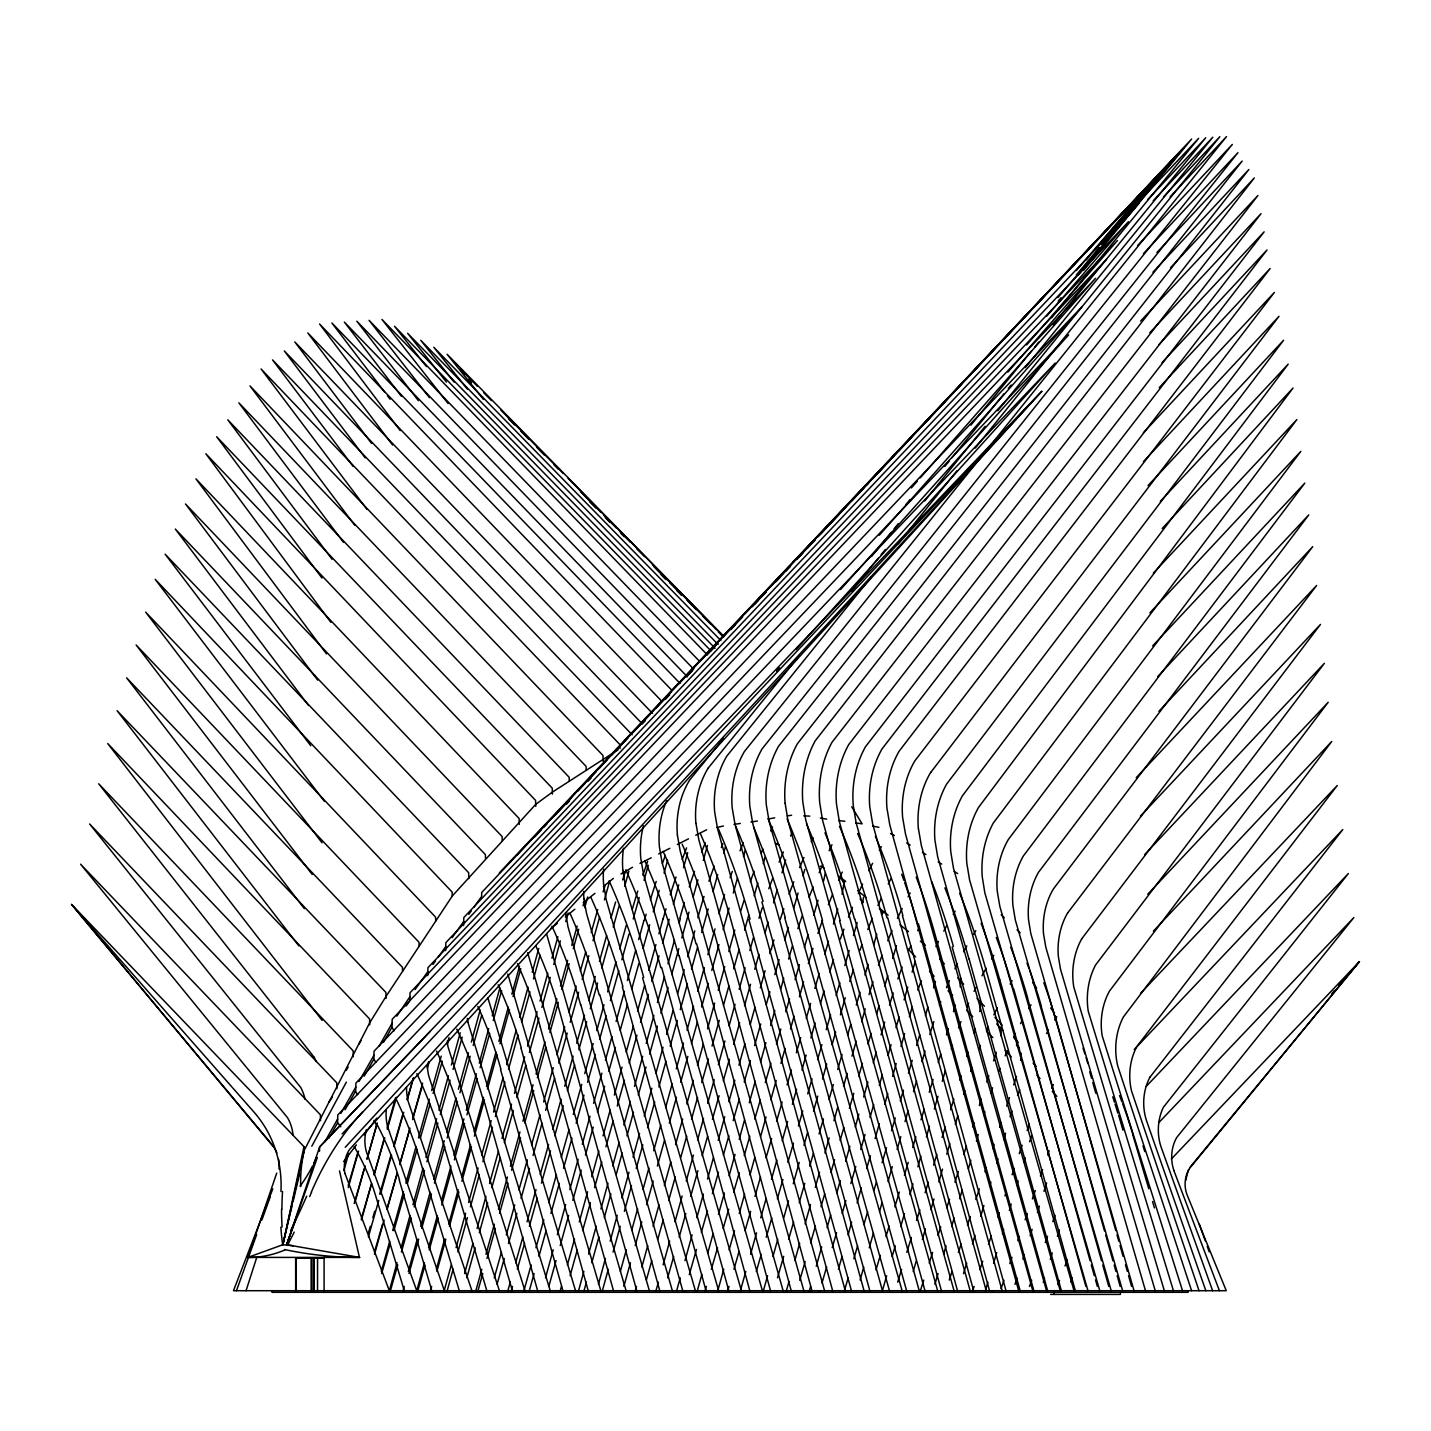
<?xml version="1.0" encoding="UTF-8"?>
<svg xmlns="http://www.w3.org/2000/svg" width="1431" height="1431" viewBox="0 0 1431 1431"><rect width="100%" height="100%" fill="white"/><g stroke="black" fill="none" stroke-linecap="round" stroke-linejoin="round"><path stroke-width="1.5" d="M319.507 1151.311L319.632 1146.929L1041.804 391.307L349.45 1149.594A27.547 21.966 89.9 0 0 344.96 1160.863M329.023 1137.967L337.555 1122.941L337.77 1115.017L1055.237 363.045L796.047 649.638M383.436 1042.305L391.969 1027.208L392.183 1019.283L1095.556 278.329L920.222 477.882M427.726 975.62L427.941 967.696L1117.486 240.497L1026.617 344.943M445.649 950.542L445.864 942.618L1128.451 221.68L1046.616 316.251M463.59 925.463L463.805 917.539L1139.398 202.862L1057.867 297.612M844.433 880.584L842.072 894.107M882.033 914.373L882.462 911.1M863.555 897.291L862.338 904.106M276.738 1173.062L247.867 1257.402L282.855 1244.72L303.98 1146.678L71.55 904.428L274.072 1147.537A29.335 23.397 -90 0 1 276.863 1153.064M823.612 880.959L825.311 872.999M293.105 1245.739L282.855 1244.72L304.088 1150.649L369.663 1022.861L386.03 996.423L452.268 896.021L535.695 804.365L552.366 792.13L618.138 749.755M282.855 1244.72L291.996 1206.1M293.015 1201.807L299.616 1173.921M598.426 1284.251L605.474 1258.404M610.178 1241.16L617.226 1215.295M621.913 1198.069L628.96 1172.204M633.074 1157.124L639.55 1133.424M644.236 1116.18L651.874 1088.186M655.988 1073.089L663.036 1047.242M666.56 1034.309L673.035 1010.608M677.722 993.364L684.197 969.663M687.721 956.749L694.768 930.883M403.059 1290.708L404.24 1286.433M408.354 1271.426L417.19 1239.282M420.714 1226.421L430.141 1192.13M433.665 1179.269L444.254 1140.704M446.615 1132.136L456.042 1097.845M458.385 1089.259L468.402 1052.84M471.336 1042.126L480.172 1009.964M424.435 1262.786L416.761 1290.708L366.318 1151.49A33.11 26.33 -90 0 1 366.354 1129.757M428.567 1247.76L437.403 1215.545M441.535 1200.502L450.962 1166.14M453.913 1155.389L463.93 1118.881M466.291 1110.295L476.308 1073.769M479.26 1063.036L488.687 1028.674M492.228 1015.777L499.884 987.855M430.481 1290.708L431.661 1286.415M436.366 1269.225L444.63 1239.139M448.762 1224.095L458.188 1189.716M461.73 1176.819L470.566 1144.585M474.108 1131.688L483.553 1097.309M486.504 1086.558L495.931 1052.179M498.882 1041.428L508.309 1007.048M511.851 994.151L519.525 966.211M578.571 1290.708L583.866 1271.354M588.57 1254.146L596.226 1226.188M600.931 1208.98L607.996 1183.187M612.701 1165.979L619.176 1142.314M623.88 1125.106L630.356 1101.441M634.47 1086.397L642.698 1056.275M646.24 1043.378L653.878 1015.42M657.419 1002.505L664.467 976.711M668.009 963.796L674.466 940.131M679.188 922.941L680.351 918.63M397.031 1262.768L389.357 1290.708L344.978 1173.474M401.163 1247.725L410.017 1215.474M412.987 1204.723L423.021 1168.197M425.973 1157.446L436.598 1118.756M438.959 1110.152L448.422 1075.754M451.373 1065.004L460.227 1032.771M444.182 1290.708L451.32 1264.879M456.078 1247.671L465.594 1213.22M468.581 1202.469L478.097 1168.018M481.657 1155.103L491.173 1120.67M493.552 1112.066L503.068 1077.615M506.646 1064.7L516.162 1030.266M519.739 1017.352L528.057 987.211M532.225 972.15L538.771 948.467M545.515 1277.794L553.225 1249.782M557.375 1234.72L565.674 1204.562M569.842 1189.483L578.142 1159.325M582.292 1144.245L590.019 1116.234M593.579 1103.319L601.879 1073.161M605.438 1060.228L611.967 1036.545M616.117 1021.466L624.435 991.307M627.386 980.539L635.704 950.381M638.673 939.612L644.004 920.222M560.254 1290.708L561.453 1286.415M567.391 1264.915L574.529 1239.121M579.269 1221.913L587.586 1191.808M591.754 1176.765L598.874 1150.971M603.041 1135.91L610.178 1110.116M614.328 1095.073L622.056 1067.115M626.206 1052.071L633.343 1026.26M637.51 1011.216L644.63 985.422M648.798 970.361L655.917 944.567M658.886 933.817L663.054 918.774M620.374 1271.336L626.331 1249.8M631.679 1230.41L637.636 1208.873M642.984 1189.483L648.941 1167.946M653.699 1150.721L660.836 1124.873M665.594 1107.648L672.141 1083.947M676.308 1068.868L683.446 1043.02M687.023 1030.105L693.57 1006.404M697.738 991.325L704.285 967.642M707.844 954.71L714.999 928.862M635.328 1290.708L636.509 1286.415M641.839 1267.097L647.742 1245.632M653.073 1226.313L658.993 1204.848M664.324 1185.53L670.835 1161.918M675.575 1144.746L682.676 1118.988M686.826 1103.963L693.337 1080.351M697.469 1065.326L703.39 1043.861M707.54 1028.835L714.641 1003.077M718.201 990.198L724.712 966.587M728.844 951.561L734.765 930.096M655.988 1290.708L658.367 1282.104M663.125 1264.879L669.654 1241.196M675.003 1221.824L682.14 1195.976M686.29 1180.915L693.427 1155.067M697.577 1140.006L703.533 1118.47M707.683 1103.39L714.212 1079.707M718.38 1064.646L724.909 1040.963M729.077 1025.884L735.015 1004.347M739.165 989.286L745.104 967.75M749.862 950.524L753.422 937.609M676.666 1290.708L680.226 1277.829M684.984 1260.657L692.103 1234.881M696.843 1217.692L703.372 1194.062M707.522 1179.037L713.461 1157.554M718.201 1140.382L724.73 1116.752M728.88 1101.709L734.819 1080.244M738.968 1065.201L744.907 1043.736M750.238 1024.399L754.996 1007.209M760.326 987.891L765.084 970.701M769.824 953.529L771.005 949.236M696.915 1292.318L701.87 1274.359M707.755 1253.109L713.085 1233.772M718.434 1214.454L724.372 1192.989M729.112 1175.817L735.051 1154.352M739.201 1139.309L744.549 1119.99M749.289 1102.818L755.228 1081.353M760.577 1062.017L765.907 1042.698M770.665 1025.526L774.815 1010.501M780.754 989.036L783.723 978.303M381.344 1271.354L389.733 1241.214M392.72 1230.463L403.506 1191.719M405.885 1183.115L416.063 1146.517M418.46 1137.913L429.246 1099.169M431.643 1090.565L441.213 1056.132M436.902 1271.39L445.828 1239.192M449.406 1226.313L458.922 1191.969M461.891 1181.237L471.407 1146.893M474.377 1136.142L484.483 1099.652M487.47 1088.919L496.986 1054.575M499.956 1043.843L509.472 1009.499M513.031 996.62L520.777 968.698M447.205 1290.708L453.144 1269.208M457.92 1252L467.436 1217.602M470.405 1206.852L479.331 1174.601M482.909 1161.686L492.425 1127.288M495.412 1116.538L504.928 1082.122M508.506 1069.225L518.022 1034.81M521.6 1021.913L529.935 991.808M533.495 978.911L540.042 955.246M464.574 1273.554L472.91 1243.521M477.06 1228.514L485.968 1196.334M489.545 1183.455L498.453 1151.275M502.013 1138.414L511.529 1104.088M514.498 1093.356L524.605 1056.883M527.574 1046.168L537.09 1011.842M540.059 1001.11L547.787 973.223M551.937 958.215L557.875 936.768M466.792 1277.847L475.146 1247.796M479.313 1232.771L487.649 1202.72M491.835 1187.694L500.17 1157.661M504.338 1142.636L513.282 1110.438M516.859 1097.559L525.803 1065.362M529.363 1052.483L538.915 1018.157M541.884 1007.424L550.237 977.373M553.797 964.494L560.362 940.883M565.728 921.564L568.107 912.978M475.861 1290.708L481.818 1269.261M485.985 1254.254L494.321 1224.203M498.507 1209.195L507.433 1177.015M510.42 1166.283L519.954 1131.957M522.941 1121.242L533.065 1084.77M536.053 1074.037L544.978 1041.857M548.556 1028.978L556.909 998.945M560.469 986.084L567.624 960.326M571.792 945.319L577.158 926M507.898 1290.708L510.295 1282.104M515.679 1262.732L522.87 1236.921M527.055 1221.841L536.017 1189.572M540.22 1174.493L548.592 1144.371M552.777 1129.309L561.149 1099.169M564.744 1086.254L573.115 1056.132M576.711 1043.217L584.492 1015.241M588.678 1000.18L595.26 976.497M599.446 961.435L606.619 935.606M570.11 1275.683L577.283 1249.925M582.65 1230.588L590.413 1202.684M594.581 1187.658L601.753 1161.883M605.921 1146.857L613.094 1121.099M617.262 1106.056L624.435 1080.298M629.193 1063.126L636.956 1035.203M640.533 1022.324L648.297 994.402M651.874 981.523L659.047 955.765M662.625 942.886L669.189 919.257M673.375 904.231L678.741 884.913M683.517 867.723L687.685 852.697M584.027 1290.708L586.406 1282.104M591.772 1262.75L598.927 1236.939M604.293 1217.584L610.858 1193.919M616.224 1174.547L622.181 1153.046M626.957 1135.838L633.504 1112.173M638.28 1094.965L646.043 1066.989M649.62 1054.092L657.366 1026.116M660.943 1013.22L668.098 987.408M671.676 974.493L678.831 948.681M681.818 937.931L688.973 912.119M693.141 897.058L697.917 879.85M703.283 860.478L707.451 845.435M602.379 1290.708L608.318 1269.261M613.076 1252.107L620.213 1226.367M624.381 1211.342L631.5 1185.601M636.258 1168.447L642.805 1144.836M647.563 1127.682L654.7 1101.942M658.85 1086.916L665.987 1061.176M670.155 1046.168L677.292 1020.428M680.262 1009.696L687.399 983.956M691.549 968.948L697.505 947.483M701.655 932.475L708.202 908.882M712.96 891.71L717.718 874.556M723.657 853.109L725.445 846.669M623.862 1286.415L630.445 1262.768M635.239 1245.578L641.804 1221.931M646.597 1204.741L653.18 1181.094M657.366 1166.05L664.539 1140.257M669.314 1123.049L676.487 1097.255M680.673 1082.212L687.864 1056.418M691.441 1043.521L697.416 1022.02M701.619 1006.977L708.184 983.33M711.779 970.433L718.952 944.639M723.138 929.595L729.112 908.095M733.298 893.051L737.484 878.008M743.476 856.507L745.265 850.068M717.807 1290.708L723.764 1269.261M729.13 1249.961L734.479 1230.66M739.255 1213.488L744.603 1194.187M749.969 1174.887L754.745 1157.715M760.702 1136.268L766.05 1116.967M770.826 1099.795L776.174 1080.494M780.95 1063.34L785.118 1048.315M790.484 1029.014L794.062 1016.135M799.41 996.835L803.578 981.827M354.942 1202.469L365.155 1165.889M366.962 1159.432L377.176 1122.852M361.453 1219.981L371.613 1183.544M374.01 1174.976L384.17 1138.521M387.157 1127.807L395.528 1097.81M417.852 1290.708L425.043 1264.986M429.228 1249.978L438.208 1217.817M441.785 1204.956L451.373 1170.647M454.36 1159.915L464.538 1123.478M466.935 1114.892L477.113 1078.437M480.1 1067.723L489.688 1033.415M493.266 1020.553L501.655 990.538M477.99 1290.708L482.784 1273.501M486.987 1258.439L495.376 1228.317M499.58 1213.255L507.969 1183.133M511.565 1170.218L520.544 1137.949M524.748 1122.888L533.745 1090.619M537.341 1077.704L545.73 1047.581M549.915 1032.52L558.305 1002.398M561.918 989.483L569.109 963.671M573.294 948.61L578.696 929.238M584.689 907.719L587.676 896.969M497.076 1284.269L504.267 1258.511M508.47 1243.485L516.859 1213.416M521.063 1198.391L529.452 1168.322M533.048 1155.443L542.045 1123.228M545.64 1110.349L554.638 1078.151M558.841 1063.108L567.231 1033.057M570.236 1022.306L578.625 992.255M582.22 979.376L588.821 955.747M593.024 940.722L599.607 917.11M604.419 899.92L609.212 882.748M529.309 1290.708L534.121 1273.536M538.932 1256.346L546.141 1230.553M550.935 1213.363L559.342 1183.294M563.546 1168.251L571.953 1138.164M576.156 1123.12L583.973 1095.198M587.569 1082.301L595.385 1054.379M599.589 1039.335L606.189 1015.688M610.393 1000.663L618.818 970.576M621.805 959.825L629.014 934.049M633.217 919.006L639.228 897.523M644.039 880.333L648.243 865.29M548.824 1286.415L556.033 1260.568M560.236 1245.507L568.626 1215.366M572.829 1200.305L581.236 1170.164M585.44 1155.085L593.239 1127.109M597.442 1112.03L604.633 1086.201M608.837 1071.121L615.437 1047.438M620.249 1030.231L627.44 1004.383M631.643 989.322L638.852 963.492M643.056 948.413L649.656 924.73M653.251 911.815L659.244 890.297M664.056 873.071L667.651 860.156M740.417 1290.708L745.801 1271.426M750.577 1254.289L756.552 1232.86M760.737 1217.87L766.104 1198.588M771.488 1179.305L776.854 1160.022M782.238 1140.74L787.622 1121.457M792.398 1104.321L796.584 1089.313M801.95 1070.03L806.136 1055.041M810.912 1037.904L815.098 1022.897M820.482 1003.614L824.059 990.753M763.421 1290.708L767.588 1275.754M772.973 1256.507L777.749 1239.389M783.705 1218.014L788.481 1200.895M793.257 1183.795L799.231 1162.401M804.007 1145.301L807.585 1132.458M813.559 1111.082L817.745 1096.11M822.521 1079.01L826.689 1064.038M832.073 1044.791L835.65 1031.948M840.426 1014.847L845.202 997.747M785.959 1292.318L789.018 1281.407M794.867 1260.478L799.679 1243.289M805.081 1223.916L810.501 1204.562M815.312 1187.354L819.516 1172.311M824.936 1152.957L829.139 1137.895M833.951 1120.688L837.564 1107.791M843.575 1086.272L847.188 1073.375M852 1056.167L856.203 1041.106M861.623 1021.752L865.218 1008.855M343.851 1170.558L348.699 1153.404M374.511 1254.343L384.134 1220.088M387.139 1209.392L397.353 1173.009M399.768 1164.44L409.981 1128.075M412.987 1117.361L422.61 1083.124M427.422 1066.006L428.62 1061.73M408.998 1273.501L418.693 1239.085M421.716 1228.335L431.411 1193.901M434.434 1183.151L444.737 1146.571M447.152 1137.967L457.455 1101.387M459.888 1092.783L470.173 1056.221M473.214 1045.453L481.692 1015.33M494.25 1277.847L501.476 1252.107M506.288 1234.935L514.713 1204.92M518.934 1189.894L527.359 1159.861M531.581 1144.854L540.006 1114.821M543.619 1101.942L553.26 1067.633M556.874 1054.754L564.708 1026.868M568.912 1011.86L576.138 986.12M580.36 971.094L585.78 951.794M591.2 932.493L597.729 909.561M511.296 1290.708L512.495 1286.415M517.324 1269.19L524.569 1243.378M529.381 1226.17L537.233 1198.194M541.455 1183.133L550.506 1150.846M554.727 1135.785L563.17 1105.662M567.391 1090.601L574.618 1064.771M578.84 1049.71L586.692 1021.752M590.305 1008.837L597.55 983.008M601.771 967.946L608.998 942.135M613.219 927.073L619.247 905.555M624.685 886.183L628.907 871.121M523.925 1290.708L531.151 1264.915M535.963 1247.725L543.798 1219.784M548.61 1202.577L556.444 1174.636M561.256 1157.446L569.091 1129.488M573.294 1114.445L581.737 1084.358M584.742 1073.608L593.167 1043.503M596.781 1030.606L604.007 1004.812M607.62 991.916L616.045 961.811M619.659 948.914L626.295 925.267M646.365 1279.994L651.785 1260.675M657.813 1239.21L663.233 1219.892M668.653 1200.573L675.271 1176.962M680.691 1157.661L686.719 1136.196M691.549 1119.024L697.577 1097.559M701.78 1082.534L708.417 1058.94M712.03 1046.061L719.256 1020.303M723.478 1005.278L728.898 985.959M733.709 968.787L739.129 949.486M744.567 930.168L748.771 915.142M754.191 895.824L757.822 882.945M763.242 863.626L765.048 857.187M808.962 1292.318L810.608 1286.433M816.278 1266.238L821.68 1246.956M827.082 1227.691L830.678 1214.83M836.67 1193.418L840.265 1180.575M845.667 1161.292L849.871 1146.303M855.273 1127.02L858.868 1114.177M863.68 1097.04L867.884 1082.051M873.268 1062.768L876.273 1052.071M881.067 1034.935L884.68 1022.092M831.966 1292.318L832.431 1290.708M838.441 1269.279L842.054 1256.436M848.064 1235.007L851.678 1222.146M857.08 1202.863L861.301 1187.855M866.703 1168.572L870.316 1155.711M875.128 1138.575L879.35 1123.568M884.752 1104.285L887.775 1093.57M892.586 1076.416L896.182 1063.573M900.993 1046.419L904.607 1033.558M348.252 1187.676L358.555 1151.168M368.375 1236.956L378.75 1200.412M380.574 1193.955L391.557 1155.264M393.99 1146.66L403.739 1112.263M407.406 1099.348L413.505 1077.847M390.448 1290.708L397.746 1264.932M401.396 1252.036L411.108 1217.656M414.149 1206.923L424.488 1170.397M426.921 1161.793L437.868 1123.12M440.301 1114.534L450.032 1080.155M453.072 1069.404L462.195 1037.189M667.651 1277.865L673.697 1256.436M679.153 1237.135L685.807 1213.577M690.636 1196.423L697.899 1170.719M702.138 1155.711L707.576 1136.429M712.423 1119.275L719.077 1095.717M723.317 1080.709L729.363 1059.28M733.602 1044.272L739.648 1022.843M744.496 1005.707L750.542 984.278M754.763 969.27L759.002 954.28M765.048 932.851L768.089 922.136M773.527 902.854L777.158 889.993M781.988 872.838L785.619 859.995M860.12 1280.012L863.752 1267.168M869.225 1247.904L873.465 1232.932M879.528 1211.52L881.961 1202.97M888.025 1181.559L892.282 1166.587M897.13 1149.451L900.779 1136.625M905.018 1121.636L908.059 1110.939M913.515 1091.674L916.555 1080.977M922.011 1061.713L925.052 1050.998M684.251 1292.318L684.698 1290.708M689.277 1274.681L696.45 1249.496M701.351 1232.306L707.469 1210.841M712.37 1193.651L718.487 1172.186M723.388 1155.014L728.898 1135.677M733.191 1120.652L739.308 1099.169M744.209 1081.997L750.327 1060.532M754.602 1045.489L760.72 1024.024M766.229 1004.687L769.914 991.808M774.815 974.636L779.09 959.611M784.599 940.274L788.266 927.395M793.776 908.059L798.069 893.033M802.97 875.861L804.794 869.422M381.648 1273.554L390.216 1243.539M393.901 1230.66L404.311 1194.205M407.37 1183.473L417.19 1149.165M420.249 1138.432L430.051 1104.124M433.11 1093.391L442.304 1061.23M447.205 1044.058L449.048 1037.636M882.408 1290.708L886.683 1275.754M892.175 1256.525L895.234 1245.846M900.725 1226.617L904.392 1213.792M909.901 1194.563L912.942 1183.884M917.843 1166.784L920.884 1156.105M926.394 1136.876L929.452 1126.179M934.336 1109.097L938.003 1096.271M942.278 1081.317L945.336 1070.621M913.228 1271.515L916.269 1260.854M922.369 1239.514L925.428 1228.853M930.919 1209.66L933.96 1198.999M938.843 1181.934L942.51 1169.127M946.785 1154.209L949.826 1143.53M955.318 1124.337L957.768 1115.804M354.208 1203.471L364.082 1169.199M367.159 1158.484L377.033 1124.194M374.421 1252.214L382.435 1224.399M387.354 1207.281L397.21 1173.062M399.66 1164.494L409.516 1130.275M412.593 1119.579L422.449 1085.342M427.368 1068.242L429.211 1061.82M727.753 1290.708L729.005 1286.433M733.942 1269.279L738.879 1252.125M745.068 1230.696L750.631 1211.395M754.96 1196.388L760.505 1177.087M766.068 1157.804L771.631 1138.504M776.586 1121.349L782.149 1102.049M787.086 1084.913L791.415 1069.905M796.351 1052.751L800.68 1037.743M806.243 1018.443L810.572 1003.435M814.883 988.427L819.212 973.42M824.775 954.137L828.477 941.276M833.432 924.122L837.761 909.114M777.48 1277.829L783.687 1256.346M788.642 1239.174L793.615 1221.985M799.196 1202.666L804.777 1183.33M809.749 1166.158L813.47 1153.279M819.069 1133.942L823.415 1118.917M828.996 1099.58L833.343 1084.555M837.69 1069.512L842.036 1054.486M847.617 1035.15L850.712 1024.417M856.31 1005.081L860.031 992.202M864.986 975.012L868.098 964.279M873.679 944.961L876.792 934.21M799.75 1280.316L805.152 1261.587M810.572 1242.859L815.42 1226.027M820.983 1206.762L824.703 1193.919M830.874 1172.508L834.595 1159.665M840.158 1140.4L843.861 1127.556M849.424 1108.292L853.752 1093.32M858.689 1076.201L862.41 1063.358M867.973 1044.093L871.068 1033.379M876.631 1014.114L879.099 1005.564M884.662 986.299L887.757 975.584M892.694 958.466L896.396 945.623M348.198 1185.566L357.553 1153.368M361.292 1218.962L371.184 1184.796M374.278 1174.136L384.778 1137.824M387.264 1129.292L396.53 1097.273M368.465 1232.753L370.343 1226.313M372.829 1217.727L374.689 1211.288M379.68 1194.116L390.878 1155.461M393.99 1144.728L402.701 1114.677M407.048 1099.652L413.273 1078.187M705.161 1290.708L706.395 1286.433M711.35 1269.261L717.557 1247.814M723.138 1228.496L728.719 1209.195M733.692 1192.023L739.272 1172.722M744.227 1155.568L749.808 1136.25M754.763 1119.096L760.344 1099.777M765.317 1082.623L770.898 1063.305M776.478 1044.004L780.825 1028.996M785.78 1011.824L789.501 998.945M795.081 979.645L799.428 964.619M804.383 947.465L808.104 934.586M813.684 915.285L818.031 900.26M756.319 1271.461L761.274 1254.343M766.229 1237.225L771.792 1217.978M777.355 1198.731L782.936 1179.466M787.891 1162.348L793.454 1143.101M798.409 1125.982L802.737 1111.011M807.692 1093.892L812.021 1078.92M817.584 1059.656L821.913 1044.684M826.259 1029.712L830.588 1014.74M836.151 995.475L839.872 982.65M844.809 965.531L849.155 950.56M853.484 935.57L857.187 922.745M819.283 1292.318L819.748 1290.708M822.002 1282.963L826.671 1266.864M832.234 1247.635L836.58 1232.699M842.144 1213.47L845.864 1200.663M850.819 1183.58L855.774 1166.498M860.729 1149.415L865.057 1134.461M870.012 1117.378L873.733 1104.553M879.296 1085.342L882.39 1074.663M887.971 1055.434L891.066 1044.755M896.021 1027.673L899.115 1016.994M904.07 999.911L907.773 987.104M912.119 972.15L915.214 961.471M934.926 1284.305L938.02 1273.608M943.601 1254.361L946.07 1245.811M951.651 1226.564L954.137 1217.996M959.7 1198.749L962.187 1190.198M968.376 1168.823L970.862 1160.255M976.425 1141.008L978.285 1134.604M844.415 1290.708L848.172 1277.919M853.824 1258.725L857.598 1245.918M863.877 1224.596L867.651 1211.789M873.93 1190.467L876.434 1181.934M882.086 1162.723L886.487 1147.787M891.513 1130.723L895.269 1117.933M900.296 1100.868L903.444 1090.207M908.452 1073.143L912.227 1060.335M916.627 1045.399L919.757 1034.738M925.41 1015.545L927.932 1007.013M933.584 987.801L935.463 981.416M963.51 1273.679L966.694 1263.036M972.436 1243.879L974.976 1235.364M980.718 1216.207L983.902 1205.564M989.644 1186.406L990.914 1182.149M996.638 1162.992L997.926 1158.734M1003.65 1139.577L1005.564 1133.191M985.387 1290.708L987.909 1282.265M993.579 1263.251L996.727 1252.68M1002.415 1233.665L1003.668 1229.444M1009.338 1210.429L1011.234 1204.097M1016.904 1185.065L1018.157 1180.843M1023.845 1161.829L1025.097 1157.607M875.969 1269.887L880.351 1255.309M885.968 1236.563L889.134 1226.027M894.858 1206.923L899.33 1192.059M904.428 1175.066L908.238 1162.33M912.71 1147.465L915.894 1136.84M920.992 1119.865L924.176 1109.24M929.274 1092.264L933.084 1079.511M938.181 1062.535L940.739 1054.039M946.463 1034.917L948.377 1028.549M953.475 1011.574L955.389 1005.188M897.666 1282.194L901.584 1269.422M906.807 1252.393L911.386 1237.493M916.609 1220.464L919.865 1209.821M925.106 1192.792L928.361 1182.149M933.584 1165.102L936.858 1154.459M942.081 1137.43L945.354 1126.787M950.578 1109.758L953.851 1099.115M959.718 1079.958L961.024 1075.701M966.909 1056.543L968.215 1052.286M974.1 1033.11L975.405 1028.853M1043.235 1282.319L1044.523 1278.116M1050.318 1259.226L1052.25 1252.93M1057.42 1236.134L1059.351 1229.819M1014.99 1284.376L1016.958 1278.026M1022.897 1258.994L1024.22 1254.772M1030.141 1235.74L1032.127 1229.408M1037.403 1212.486L1039.371 1206.136M1043.986 1191.343L1046.633 1182.882M603.113 891.871L604.973 886.004M920.383 1290.708L923.764 1280.083M929.202 1263.054L932.583 1252.411M938.003 1235.382L940.722 1226.868M946.803 1207.71L949.522 1199.196M954.942 1182.167L958.323 1171.524M963.761 1154.513L966.462 1145.998M972.561 1126.841L973.921 1122.584M979.341 1105.555L981.362 1099.169M986.8 1082.14L988.821 1075.754M993.561 1060.854L996.28 1052.34M1070.978 1282.283L1072.32 1278.062M246.06 1290.708L256.739 1257.402M949.236 1280.101L952.026 1271.622M958.341 1252.519L961.149 1244.04M967.445 1224.936L970.254 1216.457M975.853 1199.482L979.359 1188.875M984.957 1171.9L986.353 1167.66M992.667 1148.556L994.062 1144.317M999.661 1127.342L1001.074 1123.102M1006.673 1106.127L1009.481 1097.631M1013.685 1084.913L1016.475 1076.416M972.704 1290.708L974.135 1286.505M979.859 1269.637L982.739 1261.194M988.463 1244.326L991.325 1235.901M997.765 1216.922L999.196 1212.701M1004.938 1195.851L1006.369 1191.629M1012.093 1174.762L1014.239 1168.429M1019.248 1153.672L1022.128 1145.247M1027.136 1130.49L1029.283 1124.158M1001.056 1288.633L1003.972 1280.28M1009.803 1263.591L1011.985 1257.33M1017.817 1240.623L1019.283 1236.456M1025.115 1219.767L1027.297 1213.506M1032.395 1198.892L1035.311 1190.538M1040.409 1175.942L1042.609 1169.682M1047.707 1155.067L1049.156 1150.9M317.324 1157.536L286.647 1244.72L359.467 1257.402L339.505 1170.934M236.455 1290.708L256.65 1234.577M261.873 1220.017L270.101 1197.139M1029.461 1286.523L1031.715 1280.244M1045.274 1242.573L1047.528 1236.295M1052.805 1221.627L1055.058 1215.348M295.788 1219.641L286.647 1244.72L319.632 1146.929L430.427 1031.179M1057.956 1284.537L1059.512 1280.405M1065.004 1265.988L1067.347 1259.799M272.82 1188.821L233.468 1290.708L1226.26 1290.708L1187.408 1195.654A24.56 19.712 90 0 1 1185.244 1181.094L1185.673 1178.142A24.56 19.694 -89.9 0 1 1190.198 1167.642L1359.45 961.596L1171.345 1159.003M309.668 1196.584L311.564 1192.166M311.797 1146.213L346.338 1082.14M324.855 1141.795L337.662 1118.97M379.269 1045.882L392.076 1023.237M340.864 1113.354L355.8 1087.059M345.014 1109.794L355.693 1091.03L355.908 1083.106L1068.671 334.836L840.552 589.536M359.002 1081.46L373.938 1055.327M364.225 1076.094L373.831 1059.28L374.046 1051.195L1082.122 306.574L879.26 535.266M396.834 1016.171L409.91 996.727M406.225 1005.993L409.785 1000.698L410.017 992.774L1106.521 259.333L1007.943 372.042M415.026 989.572L427.833 971.649M432.949 964.494L435.507 960.899M438.083 957.321L445.757 946.571M452.16 937.609L463.698 921.492M468.813 914.337L471.371 910.742M473.929 907.165L481.621 896.414L481.728 892.461L1150.363 184.027L1076.309 270.566M1190.145 1167.088L1359.45 961.596L1339.04 985.279M1081.639 938.933L1320.491 624.399L1140.4 816.171M364.046 1134.837L376.818 1118.094M1067.58 913.05L1316.627 585.476L1136.25 777.641M343.601 1161.614L356.391 1144.889M930.74 772.454L1278.992 316.323L1143.387 461.658M1150.059 1077.06L1342.797 829.533L1134.228 1049.531M871.425 576.8L726.859 756.033A78.705 62.57 -90 0 0 714.659 811.86L717.468 828.406L845.274 1290.708M898.096 543.744L902.299 538.521M905.108 535.051L957.035 470.674M975.28 448.046L1226.528 136.589L1170.093 196.923M708.238 768.036L799.589 655.309M851.606 591.128L878.312 558.179M881.12 554.709L885.342 549.504M924.694 500.939L985.136 426.349M997.783 410.751L1219.856 136.696L1163.403 196.977M723.478 738.45L689.635 780.038A76.398 60.782 -90 0 0 677.4 834.989M871.533 556.534L891.28 532.278M894.107 528.808L898.328 523.621M944.871 466.434L949.093 461.247M951.919 457.777L1004.097 393.668M1008.318 388.463L1011.145 385.011M1025.24 367.678L1212.79 137.233L1153.153 200.823M905.841 504.714L910.08 499.526M970.898 425.096L1031.733 350.667M1034.559 347.214L1038.799 342.009M1052.948 324.712L1205.725 137.787L1147.644 199.642M1051.481 317.682L1198.641 138.324L1137.538 203.327M1058.207 301.172L1061.033 297.72M1083.75 270.119L1191.612 139.04L940.596 406.332M1078.133 275.092L1183.652 147.983L987.64 356.391M345.229 1147.304L1041.804 391.307L342.098 1133.996M1076.309 274.967L1099.241 247.581M1102.103 244.164L1175.173 156.891L891.728 457.831M1100.761 244.236L1166.945 165.835L792.935 562.365M1086.29 259.852L1089.188 256.453M1094.983 249.638L1158.734 174.761L499.294 872.964M1331.76 993.74L1334.676 990.359M911.368 487.953L917.271 481.245M776.568 671.157L779.573 667.848M1159.235 387.658L1270.138 268.509L899.223 751.06A81.907 65.289 -90 0 0 886.952 808.121L889.814 824.989L1018.657 1290.708M1156.91 252.536L1242.162 161.095L778.625 746.141A86.075 68.616 -90 0 0 766.3 804.777L769.234 822.056L902.085 1290.708M1152.939 272.23L1248.869 169.52L797.425 743.673A88.99 70.924 89.9 0 0 785.1 803.363M1170.522 267.776L1254.325 177.945L815.08 741.025A92.121 73.392 -90 0 0 802.791 801.843L805.671 819.748L937.627 1290.708M1149.826 332.779L1261.033 213.666L848.744 744.531A88.275 70.316 -90 0 0 836.473 803.954L839.335 821.483L970.146 1290.708M1159.074 344.442L1264.128 231.84L865.505 746.714A86.021 68.509 -90 0 0 853.252 805.331L856.096 822.61L986.245 1290.708M1162.008 362.651L1266.99 249.996L882.051 748.896A83.892 66.881 90 0 0 869.762 806.726L872.642 823.791L1002.129 1290.708M1143.315 432.842L1274.377 292.425L914.91 760.773A80.637 64.306 90 0 0 902.621 817.351L905.501 834.076L1032.771 1290.708M1148.038 485.61L1283.607 340.238L946.589 784.134A83.07 66.291 90 0 0 934.926 840.212L937.663 856.758L1060.264 1290.708M1160.308 501.369L1288.204 364.136L962.419 795.797A82.426 65.754 -90 0 0 950.756 851.731L953.475 868.241L1074.001 1290.708M1162.151 528.576L1293.034 388.051L978.5 807.46A82.157 65.576 90 0 0 966.819 863.287L969.556 879.761L1087.971 1290.708M1137.591 245.542L1232.324 144.424L744.478 751.418A80.583 64.162 -90 0 0 732.207 807.996L735.087 824.721L864.038 1290.708M1143.405 253.698L1237.958 152.67L762.115 748.86A83.213 66.255 -90 0 0 749.844 806.422L752.724 823.433L882.444 1290.708M1140.579 321.099L1257.938 195.51L831.966 742.331A90.654 72.23 -90 0 0 819.695 802.63L822.575 820.374L954.03 1290.708M1153.35 573.098L1296.862 419.587L993.311 823.022A80.637 64.323 -90 0 0 982.274 876.935L984.832 892.819L1099.777 1290.708M1149.934 612.808L1300.833 451.355L1008.336 839.514A74.609 59.601 -90 0 0 997.246 891.209L999.858 906.467L1111.207 1290.708M1152.653 645.936L1304.804 483.123L1023.344 855.988A72.105 57.58 -90 0 0 1012.898 905.429L1015.33 920.026L1122.637 1290.708M1157.715 676.559L1308.775 514.892L1038.369 872.481A69.743 55.72 -90 0 0 1028.531 919.704L1030.821 933.62L1134.05 1290.708M1158.895 711.332L1312.728 546.66L1053.395 888.955A64.037 51.194 90 0 0 1043.539 934.049L1045.864 947.376L1145.48 1290.708M642.125 724.122L645.184 720.866M665.075 699.687L669.672 694.786M686.504 676.863L692.622 670.352M707.934 654.056L714.051 647.528M730.901 629.604L735.48 624.721M752.33 606.78L758.448 600.269M763.045 595.385L766.104 592.112M775.28 582.345L779.877 577.444M785.995 570.933L790.592 566.05M796.709 559.521L802.827 553.01M807.424 548.109L815.08 539.97M818.138 536.714L824.256 530.185M830.391 523.674L845.685 507.379M851.821 500.85L868.653 482.927M873.25 478.043L890.082 460.102M896.2 453.591L911.511 437.296M917.629 430.767L935.999 411.216M1144.585 854.665L1324.355 663.34L1095.574 964.995A62.105 49.691 -90 0 0 1088.258 1011.288L1173.438 1290.708M1147.751 894.232L1328.201 702.263L1109.472 991.093A58.188 46.561 90 0 0 1102.192 1035.811L1182.525 1290.708M1153.368 931.17L1331.742 741.491L1123.353 1017.03A58.707 47.026 -90 0 0 1117.683 1065.791L1191.594 1290.708M517.02 854.897L575.262 793.15M578.339 789.894L596.727 770.397M601.324 765.513L619.73 746.016M622.789 742.761L789.876 565.621M534.747 836.849L540.864 830.338M543.941 827.082L547 823.827M554.656 815.706L571.506 797.8M577.641 791.307L585.297 783.168M588.374 779.913L596.029 771.774M599.088 768.519L606.744 760.398M611.341 755.514L628.209 737.627M632.806 732.744L649.656 714.838M655.774 708.345L671.103 692.067M678.759 683.946L694.089 667.669M700.206 661.158L717.056 643.27M723.192 636.759L741.58 617.244M744.639 613.988L888.669 461.086M566.515 804.133L569.574 800.877M587.944 781.344L591.003 778.088M666.041 698.31L669.118 695.055M687.488 675.504L693.606 668.993M710.456 651.087L718.112 642.948M731.903 628.298L742.617 616.886M754.87 603.864L765.585 592.47M776.3 581.075L790.091 566.426M799.285 556.659L814.597 540.363M820.714 533.852L839.103 514.319M843.682 509.436L863.591 488.275M866.667 485.002L874.323 476.863M877.382 473.607L895.752 454.074M898.811 450.819L918.72 429.658M921.797 426.402L940.167 406.851M943.226 403.596L961.614 384.063M966.193 379.179L984.582 359.646M1140.525 993.364L1337.252 785.512L1136.733 1046.705A52.911 42.375 -90 0 0 1131.545 1090.994L1199.035 1290.708M1146.177 1086.433L1348.342 873.554L1163.349 1107.344A43.842 35.077 -90 0 0 1161.9 1149.254L1212.629 1290.708M1158.895 1122.53L1353.851 917.575L1176.729 1137.484A33.539 26.849 -90 0 0 1173.992 1170.683M603.327 886.558L613.344 878.401M565.352 916.877L574.868 909.222M550.631 928.683L557.41 923.263M583.24 902.621L594.974 893.355M621.018 873.947L632.52 867.258M639.997 863.465L651.194 857.777M658.654 854.003L669.869 848.315M677.328 844.523L688.526 838.834M695.752 835.221L706.61 829.801M717.11 827.422L723.424 826.009M768.197 819.033L774.708 817.834M787.372 815.885L791.593 815.241M733.978 824.399L740.31 823.433M750.971 821.949L757.357 821.054M359.682 1257.402L247.867 1257.402A379.859 181.504 89.7 0 0 284.805 1250.014M324.193 1258.117L295.627 1258.117L295.68 1290.708M1050.622 1294.411L1120.384 1294.411L1120.384 1292.318M803.721 815.849L809.785 816.135M838.781 820.571L844.827 821.287M855.631 822.897L862.124 823.845L851.713 806.762M820.357 818.031L826.707 819.158M872.57 826.027L878.831 827.333M820.303 866.131L824.077 868.009M775.53 843.27L779.269 845.166M890.493 833.504L894.393 835.561M954.173 871.461L957.715 873.572M922.44 852.447L925.946 854.557M906.664 842.948L910.17 845.059M938.217 861.963L941.723 864.074M838.852 876.237L845.685 881.442M857.634 890.672L866.113 897.487M879.671 908.417L888.132 915.232M900.01 924.784L908.488 931.617M920.348 941.169L925.446 945.247M1001.199 914.838L1004.365 917.843M1017.03 929.864L1020.178 932.869M661.14 574.725L665.826 579.483M676.809 590.556L681.496 595.296M508.381 418.621L514.641 424.971M520.902 431.321L528.737 439.245M536.571 447.188L544.406 455.112M553.797 464.628L558.484 469.386M580.414 491.602L600.77 512.226M603.9 515.393L616.421 528.093M619.551 531.259L630.516 542.367M636.777 548.717L644.612 556.641M652.447 564.565L716.645 629.622M719.775 632.788L722.905 635.954M589.626 501.709L595.904 508.059M605.331 517.593L610.035 522.351M621.018 533.459L624.166 536.643M653.985 566.801L666.542 579.501M669.672 582.667L682.229 595.368M686.952 600.126L696.36 609.66M702.639 616.01L710.491 623.934M718.326 631.876L723.049 636.634M477.435 386.352L460.245 368.912L464.467 374.081M483.678 392.702L491.495 400.626M500.868 410.142L563.385 473.589M568.071 478.348L722.78 635.364M723.925 636.652L447.098 354.262L483.428 399.356M652.518 713.371L294.804 341.937L371.595 443.449M720.884 640.533L433.79 347.268L467.347 389.089M718.076 644.451L420.714 340.274L454.128 382.113M939.702 959.092L944.371 963.85M715.071 648.225L407.62 333.28L446.472 382.113M710.778 650.694L394.527 326.286L426.456 366.569M707.522 655.022L381.952 319.435L448.028 403.47M699.884 661.659L369.073 320.311L429.479 397.693M692.98 668.42L356.82 321.188L418.407 400.662M687.363 676.756L344.352 322.082L401.413 396.262M679.94 683.267L331.867 322.959L384.671 392.13M671.622 690.064L319.56 323.996L400.197 430.588M661.963 701.458L307.808 332.958L392.577 445.023M641.732 723.281L284.286 350.917L365.227 457.902M632.18 734.801L272.534 359.897L353.189 466.524M839.961 877.883L844.594 882.712M860.049 898.847L863.126 902.085M907.898 948.86L915.625 956.928M929.524 971.452L934.157 976.3M948.038 990.807L952.67 995.654M966.569 1010.179L972.758 1016.636M986.639 1031.143L992.828 1037.6M1005.17 1050.515L1011.341 1056.954M976.979 998.355L984.51 1006.279M879.314 908.113L883.911 912.978M1037.01 1075.271L1040.069 1078.509M1052.322 1091.495L1056.919 1096.361M957.786 977.945L963.618 984.188M1013.81 1037.672L1018.174 1042.34M996.674 1023.88L1002.755 1030.409M1016.404 1045.095L1019.444 1048.368M1033.11 1063.054L1036.133 1066.31M994.885 1017.334L1002.165 1025.151M468.706 379.269L471.515 382.721M314.248 1057.366L98.685 783.777L353.153 1050.837L353.314 1056.793M322.154 1020.41L107.719 743.548L369.556 1018.908L369.717 1024.846M298.864 945.891L117.109 710.706L385.923 992.452L386.084 998.391M304.374 908.685L126.626 677.847L402.487 967.356L402.594 971.327M312.191 874.448L136.142 645.005L419.033 942.26L419.14 946.213M387.39 395.671L390.091 399.231M322.064 842.841L145.676 612.164L435.596 917.164L435.704 921.117M324.408 801.342L155.192 579.322L452.16 892.068L452.268 896.021M310.742 745.712L165.137 554.173L468.653 872.677L468.831 878.616M366.98 509.418L261.086 368.983L619.909 744.585L620.017 748.538M308.488 705.429L175.315 529.059L485.395 854.611L485.503 858.564M273.75 1146.625L71.55 904.428L253.859 1111.959A139.898 123.048 -30.3 0 1 280.941 1191.54M354.763 525.266L249.978 385.923L602.988 755.479L603.167 761.417M317.682 680.119L185.493 503.962L502.12 836.545L502.227 840.498M343.404 542.26L238.87 402.844L586.084 766.372L586.191 770.343M332.028 559.271L227.762 419.784L569.162 777.266L569.27 781.237M321.975 578.052L216.653 436.723L552.259 788.177L552.42 794.116M326.518 653.931L195.94 478.866L519.113 818.478L519.274 824.417M330.865 622.324L205.849 453.752L535.588 800.394L535.749 806.351M1050.676 1007.943L1054.522 1013.345M1032.771 982.632L1036.599 988.07M1173.939 1170.701L1219.409 1290.708M1199.393 1224.292L1205.296 1240.856M1207.245 1246.365L1209.213 1251.892M1205.832 1290.708L1146.589 1120.849A46.347 37.188 -90 0 1 1150.041 1077.042M444.397 1290.708L387.515 1126.412A42.286 33.664 90 0 1 386.227 1109.973M471.908 1290.708L408.121 1101.262A47.849 38.118 -90 0 1 406.511 1087.471M499.401 1290.708L428.799 1076.112A54.038 42.93 90 0 1 427.279 1065.934M524.962 1290.708L447.903 1046.437A54.897 43.628 90 0 1 447.313 1041.017M550.237 1290.708L467.883 1022.163M575.53 1290.708L487.846 997.675M459.297 1290.708L420.267 1161.042A368.769 293.534 90 0 0 396.298 1099.384M404.293 1290.708L376.049 1197.085A205.474 163.76 -89.9 0 0 354.208 1146.607M1164.333 1290.708L1073.769 986.961A62.356 49.852 -90 0 1 1081.657 938.951M1132.976 1135.373L1148.753 1188.732M1152.545 1201.539L1154.441 1207.943M1155.228 1290.708L1060.496 969.181L1058.332 956.373A62.857 50.282 90 0 1 1067.562 913.032M600.805 1290.708L507.79 973.992M443.682 1144.442L486.808 1290.708M399.285 1180.128L431.804 1290.708M1118.595 1115.178L1122.977 1130.168M626.08 1290.708L527.663 952.688M761.882 901.941L869.815 1290.708M695.377 1290.708L586.495 913.264L583.902 898.775M649.352 1290.708L546.553 933.888M463.948 1123.46L512.352 1290.708M741.383 1290.708L625.383 886.075L622.807 870.316M718.63 1290.708L606.189 899.652L603.614 884.537A73.142 58.224 -90 0 1 603.614 869.082M672.355 1290.708L567.964 926.626L565.674 912.906M762.401 1290.708L643.485 874.198L640.766 858.171A77.703 61.873 90 0 1 643.467 825.776M1089.724 1071.765L1091.549 1078.205M1092.765 1082.498L1095.806 1093.23M1055.041 1015.885L1115.786 1230.553M1117.003 1234.846L1118.809 1241.285M1120.026 1245.578L1123.067 1256.311M1125.499 1264.897L1127.324 1271.354M1128.54 1275.665L1131.581 1286.415M783.115 1290.708L662.106 862.643L659.369 846.544A78.616 62.588 90 0 1 666.631 800.716M1041.213 1006.601L1104.499 1230.91M1105.716 1235.168L1112.942 1260.818M1114.159 1265.076L1115.965 1271.497M1117.164 1275.754L1120.187 1286.451M1027.422 997.64L1101.53 1260.765M1102.746 1265.04L1108.775 1286.433M1013.649 988.749L1090.118 1260.729M1091.316 1265.022L1094.339 1275.719M1095.538 1280.012L1097.344 1286.433M999.768 979.663L1085.914 1286.433M1046.508 1290.708L921.331 845.453L918.452 828.799M784.725 917.718L889.456 1290.708M803.828 1290.708L680.244 851.266L677.364 834.989M500.474 1069.279L562.92 1290.708M484.447 1102.246L537.627 1290.708M919.239 1290.708L788.016 820.947L785.154 803.346M824.56 1290.708L698.847 839.818L695.967 823.415M599.786 994.652L682.748 1290.708M1075.325 1290.708L986.281 970.755A596.763 476.219 90 0 0 959.646 893.284M969.091 958.842L1061.355 1290.708M952.17 947.036L1047.617 1290.708M1033.862 1290.708L935.373 935.606A563.581 449.477 -90 0 0 916.216 877.114M918.416 923.925L1020.124 1290.708M821.913 920.527L924.998 1290.708M906.592 1290.708L803.65 919.632A680.494 541.902 90 0 0 768.107 818.747M540.256 1027.029L613.47 1290.708M521.027 1048.225L588.195 1290.708M902.406 915.464L1006.011 1290.708M854.826 919.006L957.5 1290.708M839.568 920.688L941.401 1290.708M748.878 919.632L851.409 1290.708M642.608 977.802L728.773 1290.708M622.342 986.871L706.02 1290.708M580.807 1004.598L659.745 1290.708M636.741 1290.708L560.362 1014.096A405.098 322.422 90 0 0 535.677 945.658M973.617 1290.708L871.801 918.613A591.665 471.658 -90 0 0 839.478 826.349M832.645 1290.708L731.635 922.709A561.095 446.776 -90 0 0 700.403 833.647M887.703 917.7L989.501 1290.708M714.158 931.939L811.932 1290.708M696.647 943.745L791.218 1290.708M679.081 955.371L770.504 1290.708M661.623 967.374L749.79 1290.708M300.582 1183.813L300.707 1186.639M336.929 1088.723L336.75 1082.784L89.634 823.988L300.868 1087.649A45.47 36.276 90 0 1 305.143 1099.348M320.526 1120.67L320.365 1114.731L80.583 864.199L287.488 1117.647A35.381 28.209 90 0 1 293.033 1135.159M303.98 1146.678L304.141 1152.617M1188.052 1290.708L1188.052 1292.318L271.997 1292.318L271.997 1290.708M1054.075 1292.318L1054.075 1294.411M992.291 1290.708L992.291 1292.318M809.409 1290.708L809.409 1292.318M786.406 1290.708L786.406 1292.318M479.94 1290.708L479.94 1292.318M324.086 1257.402L324.086 1290.708M317.539 1258.117L317.539 1290.708M313.89 1258.117L313.89 1290.708M313.747 1258.117L313.675 1290.708M313.443 1258.117L313.443 1290.708M311.672 1258.117L311.672 1290.708M311.171 1258.117L311.243 1290.708M373.885 1059.226A368.804 293.892 -89.9 0 1 375.834 1062.285M355.371 1091.406A265.451 210.947 89.8 0 1 357.714 1094.643M373.92 1120.366A265.451 210.947 89.8 0 1 376.836 1125.803M278.58 1159.253A29.335 23.397 -90 0 1 279.009 1169.038M359.467 1257.402A373.902 364.69 -88.6 0 1 284.733 1249.567M311.332 1192.13A137.287 64.18 -62.3 0 1 362.705 1111.851M282.64 1244.773A345.783 304.177 -30.3 0 1 280.852 1227.19M300.671 1183.759A124.819 76.737 -58.3 0 1 304.195 1150.613M316.501 1157.303A120.365 98.184 -43.7 0 1 313.818 1163.314M312.352 1166.283A120.365 98.184 -43.7 0 1 300.045 1186.245M306.699 1196.155A325.678 148.037 -62.4 0 1 290.6 1230.606M344.889 1173.492A27.511 21.966 -90 0 1 344.889 1160.845M679.832 918.398A591.575 472.015 89.9 0 1 684.358 902.567M689.259 886.88A591.575 472.015 89.9 0 1 694.5 871.39M701.53 852.286A591.575 472.015 89.9 0 1 705.25 842.859M377.462 1125.303A265.218 211.305 -90 0 1 399.535 1180.003M944.907 887.882A584.671 466.363 90 0 1 968.93 958.931M788.624 959.056A591.289 472.141 89.9 0 1 792.47 945.819M797.854 928.701A591.289 472.141 89.9 0 1 802.165 916.019M809.087 897.219A591.289 472.141 89.9 0 1 813.166 886.916M819.122 872.66A591.289 472.141 89.9 0 1 822.664 864.61M829.121 850.694A591.289 472.141 89.9 0 1 831.966 844.791M644.415 920.401A668.527 532.064 -90 0 1 646.15 914.194M650.39 899.795A668.527 532.064 -90 0 1 656.203 881.478M662.446 863.394A668.527 532.064 -90 0 1 665.361 855.416M824.971 832.806A646.544 514.784 89.9 0 1 854.522 919.131M294.214 1232.109A323.656 150.148 -62.3 0 1 287.506 1245.185M901.673 874.198A555.443 442.179 89.8 0 1 903.891 880.333M904.607 882.39A555.443 442.179 89.8 0 1 917.718 924.229M1029.587 1141.759A379.555 304.588 89.9 0 1 1031.554 1136.017M1051.642 1088.132A379.555 304.588 89.9 0 1 1053.413 1084.609M996.28 937.466A520.598 415.33 89.9 0 1 1013.237 988.928M590.753 897.022A543.798 433.36 -89.9 0 1 622.896 986.621M960.827 978.84A56.757 45.398 -90 0 1 960.147 986.818M951.329 1049.048A380.163 304.338 89.9 0 1 952.474 1045.489M958.555 1027.887A380.163 304.338 89.9 0 1 960.917 1021.662M966.784 1007.317A380.163 304.338 89.9 0 1 968.554 1003.292M974.082 991.343A380.163 304.338 89.9 0 1 975.996 987.408M981.988 975.817A380.163 304.338 89.9 0 1 986.156 968.232M991.576 958.949A380.163 304.338 89.9 0 1 993.812 955.3M498.185 984.814A363.009 289.259 -89.9 0 1 521.313 1048.1M981.129 923.299A571.792 456.382 90 0 1 999.697 979.698M758.967 918.273A569.699 454.432 90 0 1 762.329 907.665M768.805 888.776A569.699 454.432 90 0 1 772.651 878.437M779.126 862.07A569.699 454.432 90 0 1 783.383 851.982M790.538 836.062A569.699 454.432 90 0 1 792.38 832.126M931.742 881.639A573.169 458.403 -89.8 0 1 953.386 946.499M918.38 828.799A79.993 63.912 89.9 0 1 930.669 772.4M583.079 905.859A616.904 490.958 -90 0 1 584.224 901.995M829.73 971.935A579.591 462.374 -90 0 1 833.504 959.557M840.301 939.183A579.591 462.374 -90 0 1 843.95 929.13M848.494 917.182A579.591 462.374 -90 0 1 852.465 907.326M858.26 893.677A579.591 462.374 -90 0 1 862.589 884.054M868.885 870.764A579.591 462.374 -90 0 1 872.606 863.269M879.332 850.318A579.591 462.374 -90 0 1 881.317 846.651M1119.579 1095.627A435.328 348.753 -90 0 1 1121.922 1101.781M1122.691 1103.838A435.328 348.753 -90 0 1 1133.119 1135.32M718.899 913.694A553.01 441.088 90 0 1 724.569 894.5M730.096 877.686A553.01 441.088 90 0 1 732.278 871.443M740.006 850.873A553.01 441.088 90 0 1 743.279 842.752M1026.993 963.135A424.041 339.004 -89.9 0 1 1029.193 968.93M1029.909 970.862A424.041 339.004 -89.9 0 1 1041.41 1006.512M663.161 918.809A645.56 514.248 -90 0 1 666.023 908.757M670.227 894.786A645.56 514.248 -90 0 1 676.022 876.988M682.229 859.441A645.56 514.248 -90 0 1 686.594 847.868M1185.905 1180.056A110.08 94.625 12.1 0 1 1188.624 1169.503M1083.034 1048.154A412.325 330.257 -89.9 0 1 1084.913 1053.914M1086.129 1057.759A412.325 330.257 -89.9 0 1 1087.882 1063.573M909.418 1016.654A388.087 310.133 -90 0 1 912.245 1007.084M917.861 990.109A388.087 310.133 -90 0 1 921.26 980.807M935.91 946.624A388.087 310.133 -90 0 1 938.468 941.401M943.78 931.116A388.087 310.133 -90 0 1 946.535 926.054M953.207 914.445A388.087 310.133 -90 0 1 955.175 911.189M929.846 1034.488A383.222 306.395 -90 0 1 933.817 1021.609M939.469 1005.331A383.222 306.395 -90 0 1 940.793 1001.754M946.446 987.64A383.222 306.395 -90 0 1 949.433 980.682M954.942 968.733A383.222 306.395 -90 0 1 957.411 963.671M963.582 951.758A383.222 306.395 -90 0 1 966.801 945.909M973.491 934.425A383.222 306.395 -90 0 1 975.799 930.669M753.582 827.046A656.078 523.013 -89.9 0 1 785.243 917.486M771.291 949.343A580.127 462.499 -90 0 1 773.956 939.917M780.289 919.382A580.127 462.499 -90 0 1 783.83 908.828M789.053 894.214A580.127 462.499 -90 0 1 793.794 881.836M799.607 867.58A580.127 462.499 -90 0 1 803.954 857.509M811.234 841.643A580.127 462.499 -90 0 1 813.112 837.725M806.512 823.701A670.334 534.622 -89.9 0 1 840.122 920.437M391.915 1027.261A442.734 352.402 90 0 1 394.08 1030.821M416.886 1073.661A442.734 352.402 90 0 1 443.61 1144.478M644.683 860.568A564.351 448.744 89.9 0 1 678.598 955.586M1010.053 1116.735A405.223 325.087 89.9 0 1 1012.003 1110.867M1017.53 1095.43A405.223 325.087 89.9 0 1 1019.731 1089.724M1046.58 1033.522A405.223 325.087 89.9 0 1 1048.547 1030.087M1054.665 1019.963A405.223 325.087 89.9 0 1 1056.758 1016.636M808.354 963.564A605.474 483.499 90 0 1 812.969 948.413M817.906 933.441A605.474 483.499 90 0 1 822.485 920.473M828.406 904.786A605.474 483.499 90 0 1 832.574 894.447M838.638 880.137A605.474 483.499 90 0 1 842.251 872.051M337.644 1122.834A205.474 163.76 -89.9 0 1 340.775 1126.787M1043.807 982.721A380.825 303.998 89.9 0 1 1054.647 1016.064M663.125 851.338A555.192 441.392 89.9 0 1 696.092 943.995M1142.993 1145.855A374.207 300.045 -89.9 0 1 1144.782 1151.561M358.966 1044.129A435.936 347.59 89.9 0 1 361.006 1040.552M282.086 1226.993A346.892 303.998 -32 0 1 281.549 1209.284M436.562 1051.105A446.436 355.049 89.9 0 1 463.572 1123.621M456.793 1029.139A422.95 336.213 89.9 0 1 483.946 1102.46M467.865 1022.163A55.022 43.824 -90 0 1 467.347 1018.407M875.414 836.348A551.525 440.033 -89.9 0 1 902.836 915.285M1021.251 1053.216A52.285 41.821 -90 0 1 1020.679 1060.264M718.434 829.014A589.787 470.817 -89.9 0 1 750.059 919.113M740.739 911.064A560.201 446.239 -89.9 0 1 744.013 900.475M750.345 881.639A560.201 446.239 -89.9 0 1 754.101 871.318M761.274 852.965A560.201 446.239 -89.9 0 1 762.938 848.923M770.754 830.982A560.201 446.239 -89.9 0 1 772.579 827.046M1010.733 947.304A471.067 376.407 -90 0 1 1027.547 997.586M625.973 870.209A575.405 457.204 89.8 0 1 660.836 967.714M609.141 880.816A594.527 474.305 -89.9 0 1 643.682 977.355M622.843 870.298A79.367 63.125 -90 0 1 623.505 848.243M632.359 909.079A702.031 557.84 -89.9 0 1 637.761 891.048M642.895 875.182A702.031 557.84 -89.9 0 1 647.635 861.444M787.139 818.926A725.463 578.482 -89.9 0 1 822.467 920.276M281.925 1209.249A345.855 302.531 -32.5 0 1 282.515 1191.451M329.076 1101.942A260.764 207.656 90 0 1 332.403 1097.076M1112.746 1096.844A430.498 344.46 90 0 1 1114.481 1102.246M1115.053 1104.052A430.498 344.46 90 0 1 1117.79 1113.121M569.967 913.121A527.341 419.158 89.9 0 1 599.231 994.885M583.955 898.757A67.293 53.484 -90 0 1 583.615 891.334M849.799 981.451A528.558 422.091 -90 0 1 853.413 969.717M859.924 950.417A528.558 422.091 -90 0 1 861.981 944.693M867.776 929.578A528.558 422.091 -90 0 1 872.355 918.398M877.972 905.519A528.558 422.091 -90 0 1 881.317 898.257M888.257 883.929A528.558 422.091 -90 0 1 890.958 878.634M517.45 963.635A382.166 304.248 -90 0 1 540.328 1026.993M697.845 917.772A557.07 444.415 89.9 0 1 704.016 896.486M708.953 881.21A557.07 444.415 89.9 0 1 714.23 866.131M721.331 847.563A557.07 444.415 89.9 0 1 722.816 843.879M682.158 844.183A545.64 433.504 89.9 0 1 713.246 932.332M695.913 823.433A77.507 61.766 -90 0 1 708.202 768.018M610.948 918.183A676.148 538.932 89.9 0 1 615.634 901.977M622.61 879.958A676.148 538.932 89.9 0 1 625.973 870.048M889.51 1005.17A431.858 344.996 -90 0 1 893.194 992.989M897.863 978.947A431.858 344.996 -90 0 1 902.174 967.07M909.186 949.594A431.858 344.996 -90 0 1 910.814 945.766M917.682 930.669A431.858 344.996 -90 0 1 919.489 926.948M857.634 833.468A556.462 442.912 89.9 0 1 887.077 917.987M551.972 926.233A447.903 356.283 90 0 1 580.557 1004.705M314.265 1057.366A52.339 41.714 90 0 1 316.162 1061.605M346.159 1070.388A395.01 314.57 90 0 1 348.18 1067.025M477.829 1006.44A371.273 295.984 -89.9 0 1 500.904 1069.082M983.777 1115.304A437.421 350.273 90 0 1 984.868 1111.601M990.717 1093.23A437.421 350.273 90 0 1 992.595 1087.793M998.588 1071.658A437.421 350.273 90 0 1 1000.001 1068.116M1005.117 1055.845A437.421 350.273 90 0 1 1007.388 1050.658M1013.756 1036.992A437.421 350.273 90 0 1 1015.42 1033.629M1020.518 1023.63A437.421 350.273 90 0 1 1022.271 1020.339M1028.782 1008.658A437.421 350.273 90 0 1 1031 1004.812M1001.306 1026.492A52.285 41.785 -90 0 1 1000.663 1035.704M963.618 1094.357A439.8 352.241 90 0 1 964.727 1090.511M970.755 1071.425A439.8 352.241 90 0 1 972.043 1067.651M978.911 1049.03A439.8 352.241 90 0 1 980.36 1045.363M986.46 1030.821A439.8 352.241 90 0 1 988.052 1027.243M993.83 1014.847A439.8 352.241 90 0 1 997.282 1007.853M1010.143 984.081A439.8 352.241 90 0 1 1012.093 980.772M980.414 1001.986A57.007 45.595 -90 0 1 979.77 1011.628M869.082 994.599A478.938 382.721 90 0 1 872.999 981.63M878.491 965.21A478.938 382.721 90 0 1 882.086 955.3M887.757 940.775A478.938 382.721 90 0 1 892.05 930.544M897.452 918.452A478.938 382.721 90 0 1 902.156 908.524M908.059 896.808A478.938 382.721 90 0 1 910.098 892.944M735.695 826.224A616.367 492.014 -89.9 0 1 763.081 901.369M296.271 1290.708L296.271 1258.117L296.199 1290.708"/></g></svg>
